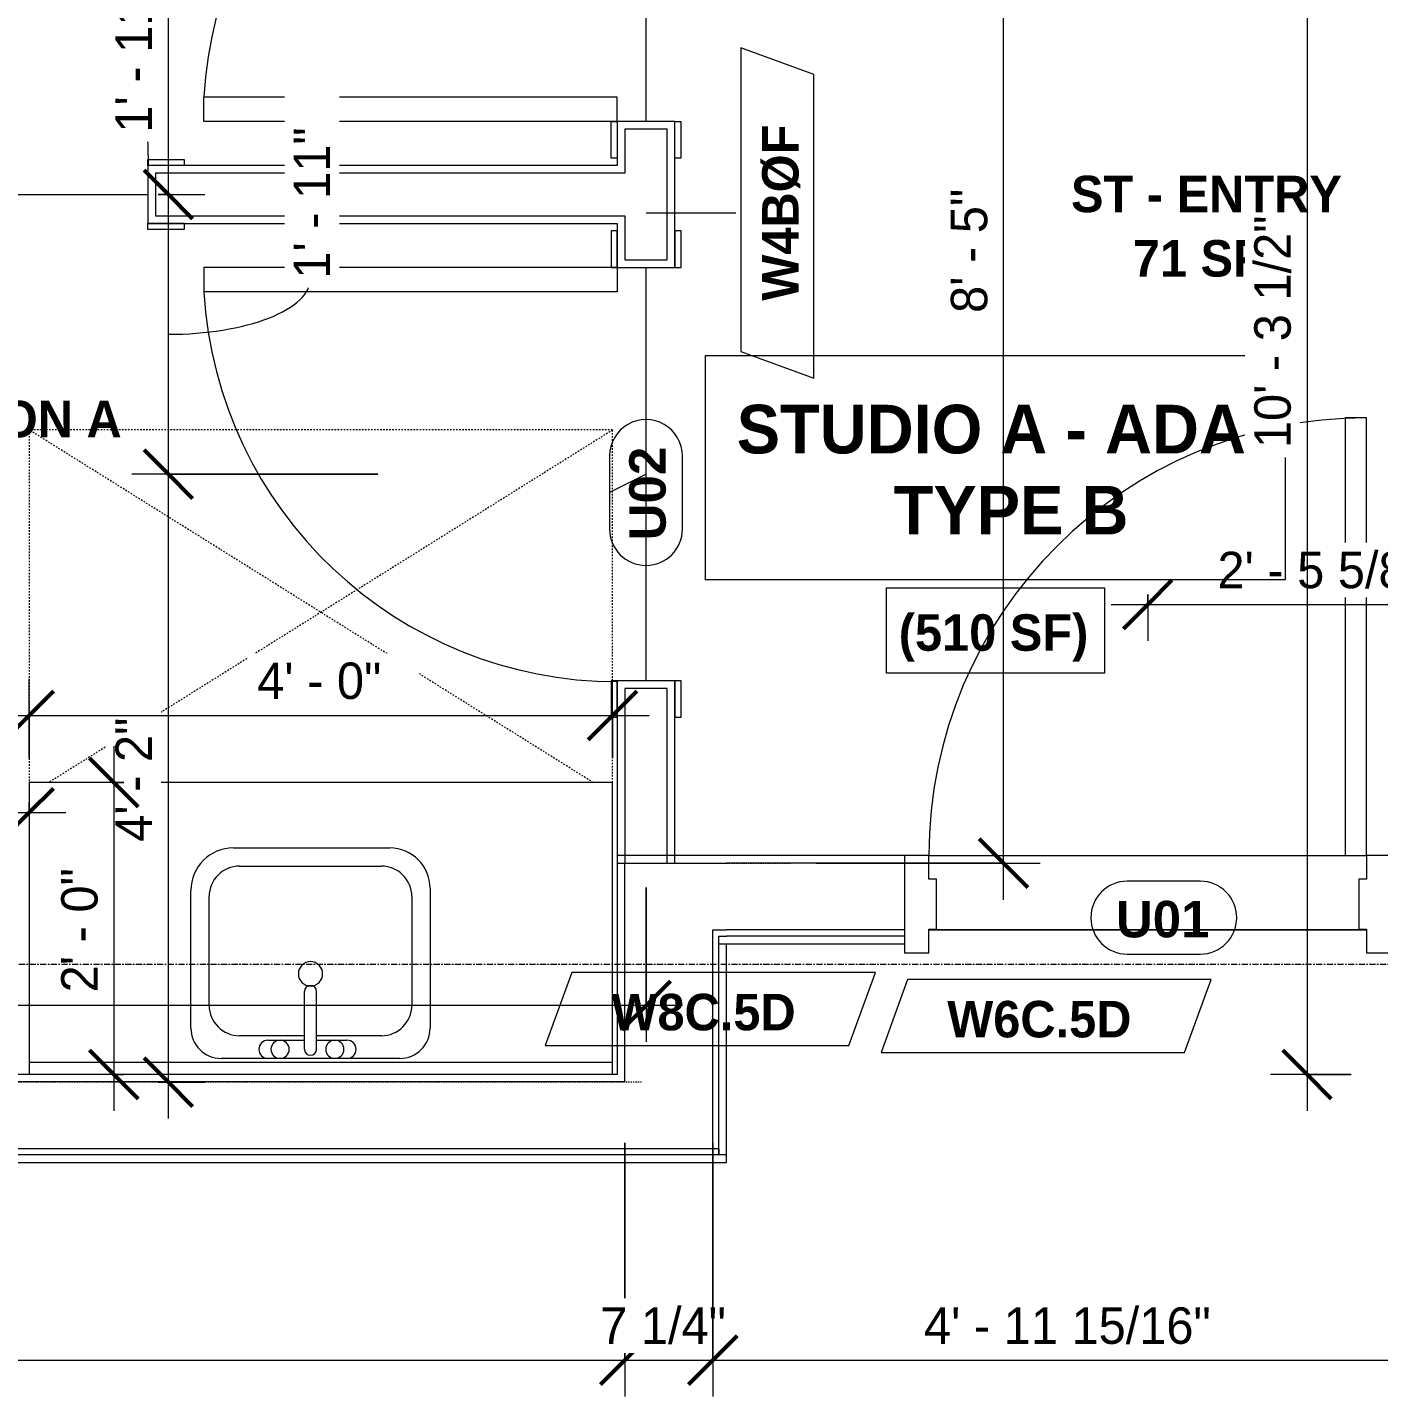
# Model space of a CAD drawing. Header units: inches. Extents: x -4058 to -1781, y 9814 to 12264.
# Drawn here: x -3322.8 to -3211.6, y 10431.7 to 10544.3 of the extents above; entities that cross this region are included whole.
import ezdxf

# ---------------------------------------------------------------- set-up
doc = ezdxf.new("R2010")
doc.units = ezdxf.units.IN
doc.header["$MEASUREMENT"] = 0
for name, pattern in [('Dash', [0.25, 0.125, -0.125]), ('Dash 3_32_', [0.1875, 0.09375, -0.09375]), ('Grid Line 1_2_', [0.875, 0.5, -0.125, 0.125, -0.125])]:
    doc.linetypes.add(name, pattern=pattern)
for name, color, linetype, lineweight in [('0-1', 7, 'Continuous', 5), ('0-3', 8, 'Continuous', 9), ('A-ANNO-DIMS', 211, 'Continuous', 9), ('A-ANNO-DIMS-32', 211, 'Continuous', 9), ('A-AREA-IDEN', 2, 'Continuous', 9), ('A-DETL-1', 90, 'Dash 3_32_', 9), ('A-DOOR-1', 7, 'Continuous', 9), ('A-DOOR-2', 31, 'Continuous', 9), ('A-DOOR-FRAM-1', 7, 'Continuous', 9), ('A-DOOR-IDEN', 31, 'Continuous', 9), ('A-FLOR-1', 7, 'Continuous', 9), ('A-FLOR-2', 192, 'Continuous', 9), ('A-GENM', 5, 'Continuous', 9), ('A-GENM-2', 147, 'Dash', 9), ('A-WALL-1', 7, 'Continuous', 9), ('A-WALL-2', 113, 'Continuous', 9), ('A-WALL-IDEN', 211, 'Continuous', 9), ('I-WALL-3', 7, 'Continuous', 9), ('P-SANR-FIXT', 6, 'Continuous', 9), ('Q-CASE', 31, 'Continuous', 9), ('S-GRID-1', 1, 'Grid Line 1_2_', 9)]:
    doc.layers.add(name, color=color, linetype=linetype, lineweight=lineweight)
doc.styles.add('Arial_B', font='arialbd.ttf', dxfattribs={"height": 3})
doc.styles.add('Century Gothic', font='ufonts.com_century-gothic.ttf', dxfattribs={"height": 3})
doc.styles.add('Century Gothic_B', font='GOTHICB.TTF', dxfattribs={"height": 3})
doc.styles.add('Century Gothic_B_1', font='GOTHICB.TTF', dxfattribs={"height": 4})
doc.dimstyles.new('MARKETING_DIMENSION', dxfattribs={"dimscale": 12, "dimtxt": 3.132505, "dimasz": 0.333333, "dimexe": 0.25, "dimexo": 0.166667, "dimgap": 0.041667, "dimtad": 1, "dimdec": 4, "dimrnd": 0.0625, "dimzin": 3, "dimdsep": 46, "dimlunit": 4, "dimtxsty": 'Century Gothic', "dimblk1": 'OBLIQUE', "dimblk2": 'OBLIQUE', "dimsah": 1, "dimcen": 0.09, "dimdle": 0.25, "dimazin": 0, "dimtfac": 1, "dimtdec": 4, "dimtix": 1, "dimtmove": 0, "dimatfit": 3, "dimfxl": 1, "dimtvp": 1, "dimtfill": 1, "dimfrac": 2, "dimtolj": 1, "dimtzin": 0, "dimarcsym": 2})
doc.dimstyles.new('THE_DIMENSION_STRING', dxfattribs={"dimscale": 12, "dimtxt": 3.132505, "dimasz": 0.333333, "dimexe": 0.25, "dimexo": 0.166667, "dimgap": 0.041667, "dimtad": 1, "dimdec": 4, "dimrnd": 0.0625, "dimzin": 3, "dimdsep": 46, "dimlunit": 4, "dimtxsty": 'Century Gothic', "dimblk1": 'OBLIQUE', "dimblk2": 'OBLIQUE', "dimsah": 1, "dimcen": 0.09, "dimdle": 0.25, "dimazin": 0, "dimtfac": 1, "dimtdec": 4, "dimtix": 1, "dimtmove": 0, "dimatfit": 3, "dimfxl": 1, "dimtvp": 1, "dimtfill": 1, "dimfrac": 2, "dimtolj": 1, "dimtzin": 0, "dimarcsym": 2})
doc.dimstyles.new('THE_DIMENSION_STRING_1', dxfattribs={"dimscale": 12, "dimtxt": 3.132505, "dimasz": 0.333333, "dimexe": 0.25, "dimexo": 0.166667, "dimgap": 0.041667, "dimtad": 1, "dimdec": 4, "dimrnd": 0.0625, "dimzin": 3, "dimdsep": 46, "dimlunit": 4, "dimtxsty": 'Century Gothic', "dimblk1": 'OBLIQUE', "dimblk2": 'OBLIQUE', "dimsah": 1, "dimcen": 0.09, "dimdle": 0.25, "dimazin": 0, "dimtfac": 1, "dimtdec": 4, "dimtix": 1, "dimtmove": 1, "dimatfit": 3, "dimfxl": 1, "dimtvp": 1, "dimtfill": 1, "dimfrac": 2, "dimtolj": 1, "dimtzin": 0, "dimarcsym": 2})
doc.dimstyles.new('THE_DIMENSION_STRING_2', dxfattribs={"dimscale": 12, "dimtxt": 3.132505, "dimasz": 0.333333, "dimexe": 0.25, "dimexo": 0.166667, "dimgap": 0.041667, "dimtad": 1, "dimdec": 4, "dimrnd": 0.0625, "dimzin": 3, "dimdsep": 46, "dimlunit": 4, "dimtxsty": 'Century Gothic', "dimblk1": 'OBLIQUE', "dimblk2": 'OBLIQUE', "dimsah": 1, "dimcen": 0.09, "dimdle": 0.25, "dimazin": 0, "dimtfac": 1, "dimtdec": 4, "dimtix": 1, "dimtmove": 0, "dimatfit": 3, "dimfxl": 1, "dimtvp": 1, "dimtfill": 1, "dimfrac": 2, "dimtolj": 1, "dimtzin": 0, "dimarcsym": 2})
doc.dimstyles.new('THE_DIMENSION_STRING_4', dxfattribs={"dimscale": 12, "dimtxt": 3.132505, "dimasz": 0.333333, "dimexe": 0.25, "dimexo": 0.166667, "dimgap": 0.041667, "dimtad": 1, "dimdec": 4, "dimrnd": 0.0625, "dimzin": 3, "dimdsep": 46, "dimlunit": 4, "dimtxsty": 'Century Gothic', "dimblk1": 'OBLIQUE', "dimblk2": 'OBLIQUE', "dimsah": 1, "dimcen": 0.09, "dimdle": 0.25, "dimazin": 0, "dimtfac": 1, "dimtdec": 4, "dimtix": 1, "dimtmove": 0, "dimatfit": 3, "dimfxl": 1, "dimtvp": 1, "dimtfill": 1, "dimfrac": 2, "dimtolj": 1, "dimtzin": 0, "dimarcsym": 2})
doc.dimstyles.new('THE_DIMENSION_STRING_5', dxfattribs={"dimscale": 12, "dimtxt": 3.132505, "dimasz": 0.333333, "dimexe": 0.25, "dimexo": 0.166667, "dimgap": 0.041667, "dimtad": 1, "dimdec": 4, "dimrnd": 0.0625, "dimzin": 3, "dimdsep": 46, "dimlunit": 4, "dimtxsty": 'Century Gothic', "dimblk1": 'OBLIQUE', "dimblk2": 'OBLIQUE', "dimsah": 1, "dimcen": 0.09, "dimdle": 0.25, "dimazin": 0, "dimtfac": 1, "dimtdec": 4, "dimtix": 1, "dimtmove": 0, "dimatfit": 3, "dimfxl": 1, "dimtvp": 1, "dimtfill": 1, "dimfrac": 2, "dimtolj": 1, "dimtzin": 0, "dimarcsym": 2})

# ---------------------------------------------------------------- blocks, each defined once
blk = doc.blocks.new('CTR - 1st Phase - Shell_rvt-1-UNIT PLANS - 2ND FLOOR')
at = {"layer": 'A-FLOR-1'}
for p, q in [((-3248.64, 10470.04), (-3212.64, 10470.04)), ((-3212.64, 10470.04), (-3248.64, 10470.04))]:
    blk.add_line(p, q, dxfattribs=at)
blk = doc.blocks.new('HOLLOW METAL - UNIT DOOR-2191978-UNIT PLANS - 2ND FLOOR')
at = {"layer": 'A-DOOR-1'}
for p, q in [((18, 39.875), (16.25, 39.875)), ((16.25, 39.875), (16.25, 3.875)), ((18, 3.875), (18, 39.875)), ((16.25, 3.875), (18, 3.875))]:
    blk.add_line(p, q, dxfattribs=at)
blk.add_arc((18, 3.875), 36, 90, 180, dxfattribs=at)
at = {"layer": 'A-DOOR-FRAM-1'}
for p, q in [((-18, 3.875), (-20, 3.875)), ((-20, 3.875), (-20, -4.125)), ((-18, 1.9375), (-18, 3.875)), ((18, 3.875), (18, 1.9375)), ((20, 3.875), (18, 3.875)), ((20, -4.125), (20, 3.875)), ((-17.375, 1.9375), (-18, 1.9375)), ((-17.375, -2.1875), (-17.375, 1.9375)), ((18, 1.9375), (17.375, 1.9375)), ((17.375, 1.9375), (17.375, -2.1875)), ((-18, -4.125), (-18, -2.1875)), ((-18, -2.1875), (-17.375, -2.1875)), ((17.375, -2.1875), (18, -2.1875)), ((18, -2.1875), (18, -4.125)), ((-20, -4.125), (-18, -4.125)), ((18, -4.125), (20, -4.125))]:
    blk.add_line(p, q, dxfattribs=at)
blk = doc.blocks.new('CTR - 1st Phase - Common Walls_rvt-1-UNIT PLANS - 2ND FLOOR')
at = {"layer": 'A-WALL-1'}
for p, q in [((-3273.67, 10475.54), (-3266.42, 10475.54)), ((-3273.67, 10457.54), (-3273.67, 10475.54)), ((-3266.42, 10475.54), (-3265.3, 10475.54)), ((-3250.64, 10475.54), (-3265.3, 10475.54)), ((-3266.42, 10470.04), (-3265.92, 10470.04)), ((-3266.42, 10452.04), (-3266.42, 10470.04)), ((-3265.92, 10470.04), (-3265.3, 10470.04)), ((-3265.92, 10468.91), (-3265.92, 10469.54)), ((-3265.92, 10469.54), (-3265.3, 10469.54)), ((-3265.92, 10468.91), (-3265.92, 10469.54)), ((-3250.64, 10470.04), (-3265.3, 10470.04)), ((-3250.64, 10469.54), (-3265.3, 10469.54)), ((-3265.92, 10468.91), (-3265.3, 10468.91)), ((-3265.92, 10452.04), (-3265.92, 10468.91)), ((-3274.3, 10457.54), (-3403.05, 10457.54)), ((-3273.67, 10457.54), (-3274.3, 10457.54)), ((-3274.3, 10452.04), (-3403.05, 10452.04)), ((-3274.3, 10451.54), (-3403.05, 10451.54)), ((-3273.67, 10452.04), (-3274.3, 10452.04)), ((-3265.92, 10451.54), (-3274.3, 10451.54)), ((-3266.42, 10452.04), (-3273.67, 10452.04)), ((-3265.92, 10452.04), (-3266.42, 10452.04)), ((-3265.92, 10452.04), (-3265.92, 10451.54)), ((-3265.92, 10451.54), (-3265.92, 10452.04)), ((-3265.3, 10451.54), (-3265.92, 10451.54))]:
    blk.add_line(p, q, dxfattribs=at)
at = {"layer": 'I-WALL-3'}
for p, q in [((-3274.3, 10476.16), (-3274.3, 10458.16)), ((-3273.67, 10476.16), (-3274.3, 10476.16)), ((-3265.3, 10476.16), (-3273.67, 10476.16)), ((-3250.64, 10476.16), (-3265.3, 10476.16)), ((-3265.3, 10468.91), (-3250.64, 10468.91)), ((-3265.3, 10451.54), (-3265.3, 10468.91)), ((-3322.67, 10458.16), (-3362.99, 10458.16)), ((-3274.3, 10458.16), (-3274.67, 10458.16)), ((-3265.3, 10450.91), (-3265.3, 10451.54)), ((-3403.05, 10450.91), (-3274.3, 10450.91)), ((-3274.3, 10450.91), (-3265.3, 10450.91))]:
    blk.add_line(p, q, dxfattribs=at)
at = {"layer": '0-3'}
blk.add_blockref('HOLLOW METAL - UNIT DOOR-2191978-UNIT PLANS - 2ND FLOOR', (-3230.64, 10472.29), dxfattribs=at)
blk = doc.blocks.new('SWING - SINGLE - FLUSH - SWING - FLUSH - 2-10 x 6-8 - PRIVACY-4202130-UNIT PLANS - 2ND FLOOR')
at = {"layer": 'A-DOOR-2'}
for p, q in [((-20, 2.37), (-20, 2.87)), ((-20, 2.87), (-17, 2.87)), ((-17, 2.37), (-20, 2.37)), ((-17, 2.87), (-17, 2.37)), ((17, 2.37), (17, 2.87)), ((17, 2.87), (20, 2.87)), ((20, 2.37), (17, 2.37)), ((20, 2.87), (20, 2.37)), ((-20, -2.38), (-17, -2.38)), ((-20, -2.88), (-20, -2.38)), ((-17, -2.88), (-20, -2.88)), ((-17, -2.38), (-17, -2.88)), ((15, -2.38), (15, -36.38)), ((17, -2.38), (15, -2.38)), ((17, -2.38), (17, -36.38)), ((17, -2.38), (20, -2.38)), ((17, -2.88), (17, -2.38)), ((20, -2.88), (17, -2.88)), ((20, -2.38), (20, -2.88)), ((17, -36.38), (15, -36.38))]:
    blk.add_line(p, q, dxfattribs=at)
blk.add_arc((17, -2.38), 34.07, 180, 266.6343, dxfattribs=at)
blk = doc.blocks.new('SWING - SINGLE - FLUSH - SWING - FLUSH - 2-10 x 6-8 - PRIVACY-4202132-UNIT PLANS - 2ND FLOOR')
at = {"layer": 'A-DOOR-2'}
for p, q in [((-20, 2.37), (-20, 2.87)), ((-20, 2.87), (-17, 2.87)), ((-17, 2.37), (-20, 2.37)), ((-17, 2.87), (-17, 2.37)), ((17, 2.37), (17, 2.87)), ((17, 2.87), (20, 2.87)), ((20, 2.37), (17, 2.37)), ((20, 2.87), (20, 2.37)), ((-20, -2.38), (-17, -2.38)), ((-20, -2.88), (-20, -2.38)), ((-17, -2.88), (-20, -2.88)), ((-17, -2.38), (-17, -2.88)), ((15, -2.38), (15, -36.38)), ((17, -2.38), (15, -2.38)), ((17, -2.38), (17, -36.38)), ((17, -2.38), (20, -2.38)), ((17, -2.88), (17, -2.38)), ((20, -2.88), (17, -2.88)), ((20, -2.38), (20, -2.88)), ((17, -36.38), (15, -36.38))]:
    blk.add_line(p, q, dxfattribs=at)
blk.add_arc((17, -2.38), 34.07, 180, 266.6343, dxfattribs=at)
blk = doc.blocks.new('M_Sink Vanity-Square - 500 x 440mm-1372835-UNIT PLANS - 2ND FLOOR')
at = {"layer": 'P-SANR-FIXT'}
for p, q in [((-5.72, 10.23), (7.14, 10.23)), ((-5.22, 8.73), (6.46, 8.73)), ((10.46, 6.91), (10.46, -4.59)), ((-9.22, -4.59), (-9.22, 6.73)), ((-7.72, -2.72), (-7.72, 6.23)), ((8.96, 6.23), (8.96, -2.72)), ((0.12, -6.33), (0.12, -1.59)), ((1.12, -6.33), (1.12, -1.59)), ((0.12, -5.22), (-5.22, -5.22)), ((-2.88, -5.59), (0.12, -5.59)), ((6.46, -5.22), (1.12, -5.22)), ((1.12, -5.59), (3.62, -5.59)), ((7.96, -7.09), (-6.72, -7.09)), ((3.62, -7.09), (-2.88, -7.09))]:
    blk.add_line(p, q, dxfattribs=at)
for centre, radius, start, end in [((-5.72, 6.73), 3.5, 90, 180), ((7.14, 6.91), 3.32, 360, 90), ((-5.22, 6.23), 2.5, 90, 180), ((6.46, 6.23), 2.5, 360, 90), ((0.62, -0.13), 1, 360, 180), ((0.62, -0.13), 1, 180, 0), ((0.62, -1.59), 0.5, 360, 180), ((-5.22, -2.72), 2.5, 180, 270), ((6.46, -2.72), 2.5, 270, 360), ((-6.72, -4.59), 2.5, 180, 270), ((-2.88, -6.34), 0.75, 90, 270), ((-1.88, -6.34), 0.75, 360, 180), ((2.62, -6.34), 0.75, 0, 180), ((3.62, -6.34), 0.75, 270, 90), ((7.96, -4.59), 2.5, 270, 0), ((-1.88, -6.34), 0.75, 180, 0), ((0.62, -6.33), 0.5, 180, 0), ((2.62, -6.34), 0.75, 180, 0)]:
    blk.add_arc(centre, radius, start, end, dxfattribs=at)
blk = doc.blocks.new('Bath Vanity - Bath Vanity 48_-3150017-UNIT PLANS - 2ND FLOOR')
at = {"layer": 'Q-CASE'}
for p, q in [((24.74, 24), (-23.26, 24)), ((-23.26, 24), (-23.26, 1)), ((24.74, 1), (24.74, 24))]:
    blk.add_line(p, q, dxfattribs=at)
blk = doc.blocks.new('ADA Clearances - 30_x48_-V34-UNIT PLANS - 2ND FLOOR')
at = {"layer": 'A-GENM-2'}
for p, q in [((-14, -22.41), (15, 24)), ((15, 24), (-14, 24)), ((15, -24), (15, 24)), ((15, -24), (-14, 22.41)), ((-14, -24), (-8.63, -24)), ((-5.63, -24), (15, -24))]:
    blk.add_line(p, q, dxfattribs=at)
blk = doc.blocks.new('BATHROOM MIRROR - BATHROOM MIRROR 48_-3123886-UNIT PLANS - 2ND FLOOR')
at = {"layer": 'Q-CASE'}
for p, q in [((-23.26, -23), (24.74, -23)), ((-23.26, -23), (-23.26, -24)), ((24.74, -24), (24.74, -23)), ((24.74, -24), (-23.26, -24))]:
    blk.add_line(p, q, dxfattribs=at)
blk = doc.blocks.new('SWING - SINGLE - FLUSH - SWING - FLUSH - 2-10 x 6-8 - PRIVACY-4202129-UNIT PLANS - 2ND FLOOR')
at = {"layer": 'A-DOOR-2'}
for p, q in [((15, 2.37), (15, 36.38)), ((17, 36.38), (15, 36.38)), ((17, 2.37), (17, 36.38)), ((-17, 2.87), (-20, 2.87)), ((-20, 2.87), (-20, 2.37)), ((-20, 2.37), (-17, 2.37)), ((-17, 2.37), (-17, 2.87)), ((17, 2.37), (15, 2.37)), ((20, 2.87), (17, 2.87)), ((17, 2.87), (17, 2.37)), ((17, 2.37), (20, 2.37)), ((20, 2.37), (20, 2.87)), ((-17, -2.38), (-20, -2.38)), ((-20, -2.38), (-20, -2.88)), ((-20, -2.88), (-17, -2.88)), ((-17, -2.88), (-17, -2.38)), ((20, -2.38), (17, -2.38)), ((17, -2.38), (17, -2.88)), ((17, -2.88), (20, -2.88)), ((20, -2.88), (20, -2.38))]:
    blk.add_line(p, q, dxfattribs=at)
blk.add_arc((17, 2.37), 34.07, 93.3657, 180, dxfattribs=at)
blk = doc.blocks.new('DIMBLOCK26-UNIT PLANS - 2ND FLOOR')
at = {"layer": 'A-ANNO-DIMS-32', "lineweight": 50}
for p, q in [((-3311.23, 10507.53), (-3313.23, 10509.53)), ((-3311.23, 10507.53), (-3309.23, 10505.53)), ((-3311.23, 10457.53), (-3313.23, 10459.53)), ((-3311.23, 10457.53), (-3309.23, 10455.53))]:
    blk.add_line(p, q, dxfattribs=at)
at = {"layer": 'A-ANNO-DIMS-32'}
for p, q in [((-3293.98, 10507.53), (-3314.23, 10507.53)), ((-3311.23, 10454.53), (-3311.23, 10507.53)), ((-3311.23, 10507.53), (-3293.98, 10507.53)), ((-3312.06, 10457.53), (-3308.23, 10457.53)), ((-3311.23, 10457.53), (-3312.06, 10457.53))]:
    blk.add_line(p, q, dxfattribs=at)
at = {"layer": 'A-ANNO-DIMS-32', "color": 0, "insert": (-3315.58, 10477.29), "char_height": 3, "width": 12.5897, "attachment_point": 1, "rotation": 90, "line_spacing_factor": 0.984502, "style": 'Century Gothic', "bg_fill": 3, "box_fill_scale": 1.25, "bg_fill_color": 256, "bg_fill_true_color": 13158600, "bg_fill_transparency": 0}
blk.add_mtext('4\' - 2"', dxfattribs=at)
blk = doc.blocks.new('_Oblique')
at = {"color": 0, "linetype": 'ByBlock', "lineweight": -2}
blk.add_line((-0.5, -0.5), (0.5, 0.5), dxfattribs=at)
blk = doc.blocks.new('DIMBLOCK27-UNIT PLANS - 2ND FLOOR')
at = {"layer": 'A-ANNO-DIMS-32', "lineweight": 50}
for p, q in [((-3311.23, 10530.53), (-3313.23, 10532.53)), ((-3311.23, 10530.53), (-3309.23, 10528.53)), ((-3311.23, 10507.53), (-3313.23, 10509.53)), ((-3311.23, 10507.53), (-3309.23, 10505.53))]:
    blk.add_line(p, q, dxfattribs=at)
at = {"layer": 'A-ANNO-DIMS-32'}
for p, q in [((-3312.06, 10530.53), (-3308.23, 10530.53)), ((-3311.23, 10530.53), (-3312.06, 10530.53)), ((-3311.23, 10507.53), (-3311.23, 10530.53)), ((-3293.98, 10507.53), (-3314.23, 10507.53)), ((-3311.23, 10507.53), (-3293.98, 10507.53))]:
    blk.add_line(p, q, dxfattribs=at)
blk.add_ellipse((-3311.23, 10523.61), major_axis=(-11.7, 0), ratio=0.391161, start_param=1.570796, end_param=3.141593, dxfattribs=at)
at = {"layer": 'A-ANNO-DIMS-32', "color": 0, "insert": (-3300.92, 10523.61), "char_height": 3, "width": 15.394, "attachment_point": 1, "rotation": 90, "line_spacing_factor": 0.984502, "style": 'Century Gothic', "bg_fill": 3, "box_fill_scale": 1.25, "bg_fill_color": 256, "bg_fill_true_color": 13158600, "bg_fill_transparency": 0}
blk.add_mtext('1\' - 11"', dxfattribs=at)
blk = doc.blocks.new('DIMBLOCK28-UNIT PLANS - 2ND FLOOR')
at = {"layer": 'A-ANNO-DIMS-32', "lineweight": 50}
for p, q in [((-3311.23, 10553.53), (-3313.23, 10555.53)), ((-3311.23, 10553.53), (-3309.23, 10551.53)), ((-3311.23, 10530.53), (-3313.23, 10532.53)), ((-3311.23, 10530.53), (-3309.23, 10528.53))]:
    blk.add_line(p, q, dxfattribs=at)
at = {"layer": 'A-ANNO-DIMS-32'}
for p, q in [((-3296.02, 10553.53), (-3314.23, 10553.53)), ((-3311.23, 10530.53), (-3311.23, 10553.53)), ((-3311.23, 10553.53), (-3296.02, 10553.53)), ((-3312.06, 10530.53), (-3308.23, 10530.53)), ((-3311.23, 10530.53), (-3312.06, 10530.53))]:
    blk.add_line(p, q, dxfattribs=at)
at = {"layer": 'A-ANNO-DIMS-32', "color": 0, "insert": (-3315.58, 10535.62), "char_height": 3, "width": 15.394, "attachment_point": 1, "rotation": 90, "line_spacing_factor": 0.984502, "style": 'Century Gothic', "bg_fill": 3, "box_fill_scale": 1.25, "bg_fill_color": 256, "bg_fill_true_color": 13158600, "bg_fill_transparency": 0}
blk.add_mtext('1\' - 11"', dxfattribs=at)
blk = doc.blocks.new('DIMBLOCK44-UNIT PLANS - 2ND FLOOR')
at = {"layer": 'A-ANNO-DIMS-32'}
for p, q in [((-3322.67, 10484.16), (-3322.67, 10490.69)), ((-3274.67, 10484.16), (-3274.67, 10490.69)), ((-3325.67, 10487.69), (-3271.67, 10487.69)), ((-3322.67, 10487.69), (-3322.67, 10484.16)), ((-3274.67, 10487.69), (-3274.67, 10484.16))]:
    blk.add_line(p, q, dxfattribs=at)
at = {"layer": 'A-ANNO-DIMS-32', "lineweight": 50}
for p, q in [((-3322.67, 10487.69), (-3320.67, 10489.69)), ((-3274.67, 10487.69), (-3272.67, 10489.69)), ((-3322.67, 10487.69), (-3324.67, 10485.69)), ((-3274.67, 10487.69), (-3276.67, 10485.69))]:
    blk.add_line(p, q, dxfattribs=at)
at = {"layer": 'A-ANNO-DIMS-32', "color": 0, "insert": (-3303.92, 10492.04), "char_height": 3, "width": 12.5897, "attachment_point": 1, "line_spacing_factor": 0.984502, "style": 'Century Gothic', "bg_fill": 3, "box_fill_scale": 1.25, "bg_fill_color": 256, "bg_fill_true_color": 13158600, "bg_fill_transparency": 0}
blk.add_mtext('4\' - 0"', dxfattribs=at)
blk = doc.blocks.new('DIMBLOCK45-UNIT PLANS - 2ND FLOOR')
at = {"layer": 'A-ANNO-DIMS-32'}
for p, q in [((-3315.71, 10485.16), (-3315.71, 10455.16)), ((-3314.88, 10482.16), (-3318.71, 10482.16)), ((-3315.71, 10482.16), (-3314.88, 10482.16)), ((-3314.88, 10458.16), (-3318.71, 10458.16)), ((-3315.71, 10458.16), (-3314.88, 10458.16))]:
    blk.add_line(p, q, dxfattribs=at)
at = {"layer": 'A-ANNO-DIMS-32', "lineweight": 50}
for p, q in [((-3315.71, 10482.16), (-3317.71, 10484.16)), ((-3315.71, 10482.16), (-3313.71, 10480.16)), ((-3315.71, 10458.16), (-3317.71, 10460.16)), ((-3315.71, 10458.16), (-3313.71, 10456.16))]:
    blk.add_line(p, q, dxfattribs=at)
at = {"layer": 'A-ANNO-DIMS-32', "color": 0, "insert": (-3320.05, 10464.91), "char_height": 3, "width": 12.5897, "attachment_point": 1, "rotation": 90, "line_spacing_factor": 0.984502, "style": 'Century Gothic', "bg_fill": 3, "box_fill_scale": 1.25, "bg_fill_color": 256, "bg_fill_true_color": 13158600, "bg_fill_transparency": 0}
blk.add_mtext('2\' - 0"', dxfattribs=at)
blk = doc.blocks.new('DIMBLOCK246-UNIT PLANS - 2ND FLOOR')
at = {"layer": 'A-ANNO-DIMS-32', "lineweight": 50}
for p, q in [((-3358.86, 10479.69), (-3356.86, 10481.69)), ((-3322.67, 10479.69), (-3320.67, 10481.69)), ((-3358.86, 10479.69), (-3360.86, 10477.69)), ((-3322.67, 10479.69), (-3324.67, 10477.69))]:
    blk.add_line(p, q, dxfattribs=at)
at = {"layer": 'A-ANNO-DIMS-32'}
for p, q in [((-3358.86, 10480.52), (-3358.86, 10476.69)), ((-3358.86, 10479.69), (-3358.86, 10480.52)), ((-3322.67, 10480.52), (-3322.67, 10476.69)), ((-3322.67, 10479.69), (-3322.67, 10480.52)), ((-3361.86, 10479.69), (-3319.67, 10479.69))]:
    blk.add_line(p, q, dxfattribs=at)
at = {"layer": 'A-ANNO-DIMS-32', "color": 0, "char_height": 3, "attachment_point": 1, "line_spacing_factor": 0.984502, "style": 'Century Gothic', "bg_fill": 3, "box_fill_scale": 1.25, "bg_fill_color": 256, "bg_fill_true_color": 13158600, "bg_fill_transparency": 0}
for s, insert, width in [('3\' - 0 3/16"', (-3351.01, 10484.04), 24.5827), ('33" MIN', (-3348.28, 10478.12), 18.0194)]:
    blk.add_mtext(s, dxfattribs=dict(at, insert=insert, width=width))
blk = doc.blocks.new('Wall Tag - Arch Wall-3956453-UNIT PLANS - 2ND FLOOR')
at = {"layer": 'A-WALL-IDEN'}
for p, q in [((-0.3561, 0.0937), (-0.4244, -0.0937)), ((0.4244, 0.0937), (-0.3561, 0.0937)), ((0.3561, -0.0937), (0.4244, 0.0937)), ((-0.4244, -0.0937), (0.3561, -0.0937))]:
    blk.add_line(p, q, dxfattribs=at)
blk = doc.blocks.new('Door Tag - Type Mark-2601225-UNIT PLANS - 2ND FLOOR')
at = {"layer": 'A-DOOR-IDEN'}
for p, q in [((0.09375, 0.09375), (-0.09375, 0.09375)), ((-0.09375, -0.09375), (0.09375, -0.09375))]:
    blk.add_line(p, q, dxfattribs=at)
for centre, start, end in [((-0.09375, 0), 90, 270), ((0.09375, 0), 270, 90)]:
    blk.add_arc(centre, 0.09375, start, end, dxfattribs=at)
blk = doc.blocks.new('DIMBLOCK379-UNIT PLANS - 2ND FLOOR')
at = {"layer": 'A-ANNO-DIMS-32'}
for p, q in [((-3242.5, 10472.53), (-3242.5, 10579.53)), ((-3246.92, 10576.53), (-3239.5, 10576.53)), ((-3242.5, 10576.53), (-3246.92, 10576.53)), ((-3257.92, 10475.53), (-3239.5, 10475.53)), ((-3242.5, 10475.53), (-3257.92, 10475.53))]:
    blk.add_line(p, q, dxfattribs=at)
at = {"layer": 'A-ANNO-DIMS-32', "lineweight": 50}
for p, q in [((-3242.5, 10576.53), (-3244.5, 10578.53)), ((-3242.5, 10576.53), (-3240.5, 10574.53)), ((-3242.5, 10475.53), (-3244.5, 10477.53)), ((-3242.5, 10475.53), (-3240.5, 10473.53))]:
    blk.add_line(p, q, dxfattribs=at)
at = {"layer": 'A-ANNO-DIMS-32', "color": 0, "insert": (-3246.84, 10520.79), "char_height": 3, "width": 12.5897, "attachment_point": 1, "rotation": 90, "line_spacing_factor": 0.984502, "style": 'Century Gothic', "bg_fill": 3, "box_fill_scale": 1.25, "bg_fill_color": 256, "bg_fill_true_color": 13158600, "bg_fill_transparency": 0}
blk.add_mtext('8\' - 5"', dxfattribs=at)
blk = doc.blocks.new('DIMBLOCK1015-UNIT PLANS - 2ND FLOOR')
at = {"layer": 'A-ANNO-DIMS-32'}
for p, q in [((-3403.67, 10452.54), (-3403.67, 10431.66)), ((-3403.67, 10434.66), (-3403.67, 10452.54)), ((-3273.67, 10452.54), (-3273.67, 10431.66)), ((-3273.67, 10434.66), (-3273.67, 10452.54)), ((-3403.67, 10434.66), (-3273.67, 10434.66))]:
    blk.add_line(p, q, dxfattribs=at)
at = {"layer": 'A-ANNO-DIMS-32', "lineweight": 50}
for p, q in [((-3403.67, 10434.66), (-3401.67, 10436.66)), ((-3273.67, 10434.66), (-3271.67, 10436.66)), ((-3403.67, 10434.66), (-3405.67, 10432.66)), ((-3273.67, 10434.66), (-3275.67, 10432.66))]:
    blk.add_line(p, q, dxfattribs=at)
at = {"layer": 'A-ANNO-DIMS-32', "color": 0, "insert": (-3346.26, 10439), "char_height": 3, "width": 18.1984, "attachment_point": 1, "line_spacing_factor": 0.984502, "style": 'Century Gothic', "bg_fill": 3, "box_fill_scale": 1.25, "bg_fill_color": 256, "bg_fill_true_color": 13158600, "bg_fill_transparency": 0}
blk.add_mtext('10\' - 10"', dxfattribs=at)
blk = doc.blocks.new('DIMBLOCK1016-UNIT PLANS - 2ND FLOOR')
at = {"layer": 'A-ANNO-DIMS-32'}
for p, q in [((-3273.67, 10452.54), (-3273.67, 10431.66)), ((-3273.67, 10434.66), (-3273.67, 10452.54)), ((-3266.42, 10452.54), (-3266.42, 10431.66)), ((-3266.42, 10434.66), (-3266.42, 10452.54)), ((-3273.67, 10434.66), (-3266.42, 10434.66))]:
    blk.add_line(p, q, dxfattribs=at)
at = {"layer": 'A-ANNO-DIMS-32', "lineweight": 50}
for p, q in [((-3273.67, 10434.66), (-3271.67, 10436.66)), ((-3266.42, 10434.66), (-3264.42, 10436.66)), ((-3273.67, 10434.66), (-3275.67, 10432.66)), ((-3266.42, 10434.66), (-3268.42, 10432.66))]:
    blk.add_line(p, q, dxfattribs=at)
at = {"layer": 'A-ANNO-DIMS-32', "color": 0, "insert": (-3275.69, 10439), "char_height": 3, "width": 13.5444, "attachment_point": 1, "line_spacing_factor": 0.984502, "style": 'Century Gothic', "bg_fill": 3, "box_fill_scale": 1.25, "bg_fill_color": 256, "bg_fill_true_color": 13158600, "bg_fill_transparency": 0}
blk.add_mtext('7 1/4"', dxfattribs=at)
blk = doc.blocks.new('DIMBLOCK1017-UNIT PLANS - 2ND FLOOR')
at = {"layer": 'A-ANNO-DIMS-32'}
for p, q in [((-3266.42, 10452.54), (-3266.42, 10431.66)), ((-3266.42, 10434.66), (-3266.42, 10452.54)), ((-3206.51, 10452.54), (-3206.51, 10431.66)), ((-3206.51, 10434.66), (-3206.51, 10452.54)), ((-3266.42, 10434.66), (-3206.51, 10434.66))]:
    blk.add_line(p, q, dxfattribs=at)
at = {"layer": 'A-ANNO-DIMS-32', "lineweight": 50}
for p, q in [((-3266.42, 10434.66), (-3264.42, 10436.66)), ((-3206.51, 10434.66), (-3204.51, 10436.66)), ((-3266.42, 10434.66), (-3268.42, 10432.66)), ((-3206.51, 10434.66), (-3208.51, 10432.66))]:
    blk.add_line(p, q, dxfattribs=at)
at = {"layer": 'A-ANNO-DIMS-32', "color": 0, "insert": (-3249.05, 10439), "char_height": 3, "width": 30.1914, "attachment_point": 1, "line_spacing_factor": 0.984502, "style": 'Century Gothic', "bg_fill": 3, "box_fill_scale": 1.25, "bg_fill_color": 256, "bg_fill_true_color": 13158600, "bg_fill_transparency": 0}
blk.add_mtext('4\' - 11 15/16"', dxfattribs=at)
blk = doc.blocks.new('DIMBLOCK1074-UNIT PLANS - 2ND FLOOR')
at = {"layer": 'A-ANNO-DIMS-32', "lineweight": 50}
for p, q in [((-3230.64, 10496.81), (-3228.64, 10498.81)), ((-3201.01, 10496.81), (-3199.01, 10498.81)), ((-3230.64, 10496.81), (-3232.64, 10494.81)), ((-3201.01, 10496.81), (-3203.01, 10494.81))]:
    blk.add_line(p, q, dxfattribs=at)
at = {"layer": 'A-ANNO-DIMS-32'}
for p, q in [((-3230.64, 10497.64), (-3230.64, 10493.81)), ((-3230.64, 10496.81), (-3230.64, 10497.64)), ((-3201.01, 10497.64), (-3201.01, 10493.81)), ((-3201.01, 10496.81), (-3201.01, 10497.64)), ((-3233.64, 10496.81), (-3198.01, 10496.81))]:
    blk.add_line(p, q, dxfattribs=at)
at = {"layer": 'A-ANNO-DIMS-32', "color": 0, "insert": (-3224.9, 10501.15), "char_height": 3, "width": 21.7784, "attachment_point": 1, "line_spacing_factor": 0.984502, "style": 'Century Gothic', "bg_fill": 3, "box_fill_scale": 1.25, "bg_fill_color": 256, "bg_fill_true_color": 13158600, "bg_fill_transparency": 0}
blk.add_mtext('2\' - 5 5/8"', dxfattribs=at)
blk = doc.blocks.new('DIMBLOCK1468-UNIT PLANS - 2ND FLOOR')
at = {"layer": 'A-ANNO-DIMS-32'}
for p, q in [((-3271.92, 10473.54), (-3271.92, 10460.84)), ((-3271.92, 10463.84), (-3271.92, 10473.54)), ((-3405.92, 10463.02), (-3405.92, 10466.84)), ((-3268.92, 10463.84), (-3408.92, 10463.84)), ((-3405.92, 10463.84), (-3405.92, 10463.02))]:
    blk.add_line(p, q, dxfattribs=at)
at = {"layer": 'A-ANNO-DIMS-32', "lineweight": 50}
for p, q in [((-3405.92, 10463.84), (-3403.92, 10465.84)), ((-3271.92, 10463.84), (-3269.92, 10465.84)), ((-3405.92, 10463.84), (-3407.92, 10461.84)), ((-3271.92, 10463.84), (-3273.92, 10461.84))]:
    blk.add_line(p, q, dxfattribs=at)
at = {"layer": 'A-ANNO-DIMS-32', "color": 0, "insert": (-3345.34, 10468.19), "char_height": 3, "width": 15.394, "attachment_point": 1, "line_spacing_factor": 0.984502, "style": 'Century Gothic', "bg_fill": 3, "box_fill_scale": 1.25, "bg_fill_color": 256, "bg_fill_true_color": 13158600, "bg_fill_transparency": 0}
blk.add_mtext('11\' - 2"', dxfattribs=at)
blk = doc.blocks.new('DIMBLOCK1586-UNIT PLANS - 2ND FLOOR')
at = {"layer": 'A-ANNO-DIMS-32'}
for p, q in [((-3217.53, 10584.66), (-3217.53, 10455.16)), ((-3201.89, 10581.66), (-3220.53, 10581.66)), ((-3217.53, 10581.66), (-3201.89, 10581.66)), ((-3213.89, 10458.16), (-3220.53, 10458.16)), ((-3217.53, 10458.16), (-3213.89, 10458.16))]:
    blk.add_line(p, q, dxfattribs=at)
at = {"layer": 'A-ANNO-DIMS-32', "lineweight": 50}
for p, q in [((-3217.53, 10581.66), (-3219.53, 10583.66)), ((-3217.53, 10581.66), (-3215.53, 10579.66)), ((-3217.53, 10458.16), (-3219.53, 10460.16)), ((-3217.53, 10458.16), (-3215.53, 10456.16))]:
    blk.add_line(p, q, dxfattribs=at)
at = {"layer": 'A-ANNO-DIMS-32', "color": 0, "insert": (-3221.87, 10509.67), "char_height": 3, "width": 24.5827, "attachment_point": 1, "rotation": 90, "line_spacing_factor": 0.984502, "style": 'Century Gothic', "bg_fill": 3, "box_fill_scale": 1.25, "bg_fill_color": 256, "bg_fill_true_color": 13158600, "bg_fill_transparency": 0}
blk.add_mtext('10\' - 3 1/2"', dxfattribs=at)

msp = doc.modelspace()

# ---------------------------------------------------------------- linework, layer by layer
at = {"layer": 'A-DETL-1'}
for p, q in [((-3265.92374, 10475.53481), (-3259.92374, 10475.53481)), ((-3272.28554, 10457.53481), (-3399.95818, 10457.53481))]:
    msp.add_line(p, q, dxfattribs=at)
at = {"layer": 'A-DOOR-IDEN'}
msp.add_line((-3271.92374, 10507.53481), (-3274.92374, 10506.02796), dxfattribs=at)
at = {"layer": 'A-FLOR-2'}
for p, q in [((-3271.92374, 10536.53481), (-3271.92374, 10570.53481)), ((-3346.92374, 10530.53481), (-3312.92374, 10530.53481)), ((-3271.92374, 10490.53481), (-3271.92374, 10524.53481)), ((-3248.63624, 10476.1644), (-3214.38624, 10476.1644))]:
    msp.add_line(p, q, dxfattribs=at)
at = {"layer": 'A-WALL-2'}
for p, q in [((-3269.54874, 10536.53481), (-3274.29874, 10536.53481)), ((-3274.29874, 10536.53481), (-3274.29874, 10532.90981)), ((-3273.67374, 10535.90981), (-3273.67374, 10532.28481)), ((-3270.17374, 10535.90981), (-3273.67374, 10535.90981)), ((-3270.17374, 10525.15981), (-3270.17374, 10535.90981)), ((-3269.54874, 10524.53481), (-3269.54874, 10536.53481)), ((-3274.29874, 10532.90981), (-3312.92374, 10532.90981)), ((-3312.92374, 10532.90981), (-3312.92374, 10528.15981)), ((-3273.67374, 10532.28481), (-3312.29874, 10532.28481)), ((-3312.29874, 10532.28481), (-3312.29874, 10528.78481)), ((-3312.29874, 10528.78481), (-3273.67374, 10528.78481)), ((-3273.67374, 10528.78481), (-3273.67374, 10525.15981)), ((-3312.92374, 10528.15981), (-3274.29874, 10528.15981)), ((-3274.29874, 10528.15981), (-3274.29874, 10524.53481)), ((-3274.29874, 10524.53481), (-3269.54874, 10524.53481)), ((-3273.67374, 10525.15981), (-3270.17374, 10525.15981)), ((-3269.54874, 10490.53481), (-3274.29874, 10490.53481)), ((-3274.29874, 10490.53481), (-3274.29874, 10475.5394)), ((-3269.54874, 10475.5394), (-3269.54874, 10490.53481)), ((-3273.67374, 10489.90981), (-3273.67374, 10475.5394)), ((-3270.17374, 10489.90981), (-3273.67374, 10489.90981)), ((-3270.17374, 10475.5394), (-3270.17374, 10489.90981)), ((-3274.29874, 10475.5394), (-3269.54874, 10475.5394))]:
    msp.add_line(p, q, dxfattribs=at)
at = {"layer": 'A-WALL-IDEN'}
msp.add_line((-3271.92374, 10529.01241), (-3264.54182, 10529.01241), dxfattribs=at)

# ---------------------------------------------------------------- block references
at = {"layer": '0-1'}
for name in ['CTR - 1st Phase - Shell_rvt-1-UNIT PLANS - 2ND FLOOR', 'CTR - 1st Phase - Common Walls_rvt-1-UNIT PLANS - 2ND FLOOR']:
    msp.add_blockref(name, (0, 0), dxfattribs=at)
at = {"layer": 'A-DOOR-2'}
for name, p, rotation in [('SWING - SINGLE - FLUSH - SWING - FLUSH - 2-10 x 6-8 - PRIVACY-4202130-UNIT PLANS - 2ND FLOOR', (-3271.92374, 10553.53481), 270.0000000000333), ('SWING - SINGLE - FLUSH - SWING - FLUSH - 2-10 x 6-8 - PRIVACY-4202132-UNIT PLANS - 2ND FLOOR', (-3329.92374, 10530.53481), 180), ('SWING - SINGLE - FLUSH - SWING - FLUSH - 2-10 x 6-8 - PRIVACY-4202129-UNIT PLANS - 2ND FLOOR', (-3271.92374, 10507.53481), 90.00000000003335)]:
    msp.add_blockref(name, p, dxfattribs=dict(at, rotation=rotation))
at = {"layer": 'A-DOOR-IDEN', "xscale": 31.99999999999999, "yscale": 31.99999999999999, "zscale": 31.99999999999999, "rotation": 89.99999999999955}
msp.add_blockref('Door Tag - Type Mark-2601225-UNIT PLANS - 2ND FLOOR', (-3271.92374, 10506.02796), dxfattribs=at)
at = {"layer": 'A-DOOR-IDEN', "xscale": 31.99999999999999, "yscale": 31.99999999999999, "zscale": 31.99999999999999}
msp.add_blockref('Door Tag - Type Mark-2601225-UNIT PLANS - 2ND FLOOR', (-3229.31794, 10471.05249), dxfattribs=at)
at = {"layer": 'A-GENM', "rotation": 89.999999999938}
msp.add_blockref('ADA Clearances - 30_x48_-V34-UNIT PLANS - 2ND FLOOR', (-3298.67374, 10496.1644), dxfattribs=at)
at = {"layer": 'A-WALL-IDEN', "xscale": 31.99999999999999, "yscale": 31.99999999999999, "zscale": 31.99999999999999, "rotation": 89.99999999999955}
msp.add_blockref('Wall Tag - Arch Wall-3956453-UNIT PLANS - 2ND FLOOR', (-3261.1238, 10529.01241), dxfattribs=at)
at = {"layer": 'A-WALL-IDEN', "xscale": 31.99999999999999, "yscale": 31.99999999999999, "zscale": 31.99999999999999}
for p in [(-3266.63072, 10463.5394), (-3238.99874, 10462.95741)]:
    msp.add_blockref('Wall Tag - Arch Wall-3956453-UNIT PLANS - 2ND FLOOR', p, dxfattribs=at)
at = {"layer": 'P-SANR-FIXT'}
msp.add_blockref('M_Sink Vanity-Square - 500 x 440mm-1372835-UNIT PLANS - 2ND FLOOR', (-3300.15322, 10466.56355), dxfattribs=at)
at = {"layer": 'Q-CASE'}
for name, p in [('Bath Vanity - Bath Vanity 48_-3150017-UNIT PLANS - 2ND FLOOR', (-3299.41144, 10458.15981)), ('BATHROOM MIRROR - BATHROOM MIRROR 48_-3123886-UNIT PLANS - 2ND FLOOR', (-3299.41144, 10482.1644))]:
    msp.add_blockref(name, p, dxfattribs=at)

# ---------------------------------------------------------------- texts
at = {"layer": 'A-AREA-IDEN', "char_height": 3, "attachment_point": 1, "style": 'Century Gothic_B'}
for s, insert, width in [('ST - ENTRY', (-3236.94992, 10532.07689), 24.745), ('71 SF', (-3231.86646, 10526.77976), 12.423), ('ST - BATH - OPTION A', (-3357.85819, 10513.565), 51.51)]:
    msp.add_mtext(s, dxfattribs=dict(at, insert=insert, width=width))
at = {"layer": 'A-DOOR-IDEN', "insert": (-3273.30359, 10502.09608), "char_height": 3, "width": 9.393, "attachment_point": 1, "rotation": 90, "style": 'Arial_B'}
msp.add_mtext('U02', dxfattribs=at)
at = {"layer": 'A-DOOR-IDEN', "insert": (-3233.24983, 10472.43234), "char_height": 3, "width": 9.393, "attachment_point": 1, "style": 'Arial_B'}
msp.add_mtext('U01', dxfattribs=at)
at = {"layer": 'A-WALL-IDEN', "insert": (-3262.37134, 10521.79649), "char_height": 3, "width": 17.372, "attachment_point": 1, "rotation": 90, "style": 'Century Gothic_B'}
msp.add_mtext('W4BØF', dxfattribs=at)
at = {"layer": 'A-WALL-IDEN', "char_height": 3, "width": 19.594, "attachment_point": 1, "style": 'Century Gothic_B'}
for s, insert in [('W8C.5D', (-3274.76633, 10464.78693)), ('W6C.5D', (-3247.13434, 10464.20495))]:
    msp.add_mtext(s, dxfattribs=dict(at, insert=insert))

# ---------------------------------------------------------------- next in the draw order: dimensions: what is measured, and where the dimension line sits
at = {"layer": 'A-ANNO-DIMS'}
for base, p1, p2, dimstyle, override, picture, middle in [((-3242.49825, 10576.53481), (-3259.92374, 10475.53481), (-3248.92374, 10576.53481), 'THE_DIMENSION_STRING_2', {"dimpost": '<>', "dimfxl": 101.597244}, 'DIMBLOCK379-UNIT PLANS - 2ND FLOOR', (-3244.57371, 10526.03481)), ((-3311.23188, 10507.53481), (-3314.0603, 10457.53481), (-3291.98422, 10507.53481), 'THE_DIMENSION_STRING', {"dimpost": '<>', "dimfxl": 54.656686}, 'DIMBLOCK26-UNIT PLANS - 2ND FLOOR', (-3313.26961, 10482.53481))]:
    dim = msp.add_linear_dim(base=base, p1=p1, p2=p2, angle=90, dimstyle=dimstyle, override=override, dxfattribs=at)
    dim.commit()
    dim.dimension.update_dxf_attribs({"geometry": picture, "text_midpoint": middle})
dim = msp.add_linear_dim(base=(-3201.01124, 10496.80729), p1=(-3230.63624, 10499.63572), p2=(-3201.01124, 10499.63572), dimstyle='THE_DIMENSION_STRING_4', override={"dimpost": '<>', "dimfxl": 29.625}, dxfattribs=at)
dim.commit()
dim.dimension.update_dxf_attribs({"geometry": 'DIMBLOCK1074-UNIT PLANS - 2ND FLOOR', "text_midpoint": (-3215.82374, 10499.04896)})

# ---------------------------------------------------------------- next in the draw order: linework, layer by layer
at = {"layer": 'A-AREA-IDEN', "flags": 128}
for points in [[(-3267.01858, 10517.29643), (-3219.31591, 10517.29643), (-3219.31591, 10498.84729), (-3267.01858, 10498.84729)], [(-3252.12945, 10498.17093), (-3234.20504, 10498.17093), (-3234.20504, 10491.16935), (-3252.12945, 10491.16935)]]:
    msp.add_lwpolyline(points, close=True, dxfattribs=at)

# ---------------------------------------------------------------- next in the draw order: texts
at = {"layer": 'A-AREA-IDEN', "attachment_point": 1}
for s, insert, char_height, width, style in [('STUDIO A - ADA', (-3264.45858, 10513.23643), 4, 51.51, 'Century Gothic_B_1'), ('TYPE B', (-3251.54192, 10506.56976), 4, 20.301, 'Century Gothic_B_1'), ('(510 SF)', (-3251.12945, 10496.00426), 3, 19.19, 'Century Gothic_B')]:
    msp.add_mtext(s, dxfattribs=dict(at, insert=insert, char_height=char_height, width=width, style=style))

# ---------------------------------------------------------------- next in the draw order: dimensions: what is measured, and where the dimension line sits
at = {"layer": 'A-ANNO-DIMS'}
dim = msp.add_linear_dim(base=(-3311.23188, 10530.53481), p1=(-3291.98422, 10507.53481), p2=(-3314.0603, 10530.53481), angle=90, dimstyle='THE_DIMENSION_STRING_1', override={"dimpost": '<>', "dimfxl": 31.880297}, dxfattribs=at)
dim.commit()
dim.dimension.update_dxf_attribs({"geometry": 'DIMBLOCK27-UNIT PLANS - 2ND FLOOR', "text_midpoint": (-3298.91778, 10531.30767), "dimtype": 160, "text_rotation": 90})
dim = msp.add_linear_dim(base=(-3274.67374, 10487.69302), p1=(-3322.67374, 10482.15981), p2=(-3274.67374, 10482.15981), angle=0, dimstyle='THE_DIMENSION_STRING', override={"dimpost": '<>', "dimfxl": 48}, dxfattribs=at)
dim.commit()
dim.dimension.update_dxf_attribs({"geometry": 'DIMBLOCK44-UNIT PLANS - 2ND FLOOR', "text_midpoint": (-3298.67374, 10489.76848)})
dim = msp.add_linear_dim(base=(-3273.67374, 10434.65899), p1=(-3403.67371, 10454.5394), p2=(-3273.67374, 10454.5394), dimstyle='THE_DIMENSION_STRING_4', override={"dimpost": '<>', "dimfxl": 129.999976}, dxfattribs=at)
dim.commit()
dim.dimension.update_dxf_attribs({"geometry": 'DIMBLOCK1015-UNIT PLANS - 2ND FLOOR', "text_midpoint": (-3338.67372, 10436.73445)})

# ---------------------------------------------------------------- next in the draw order: dimensions: what is measured, and where the dimension line sits
for base, p1, p2, override, picture, middle in [((-3311.23188, 10553.53481), (-3314.0603, 10530.53481), (-3294.01633, 10553.53481), {"dimpost": '<>', "dimfxl": 30.508373}, 'DIMBLOCK28-UNIT PLANS - 2ND FLOOR', (-3313.23188, 10542.03481)), ((-3315.70504, 10458.15981), (-3312.87661, 10482.15981), (-3312.87661, 10458.15981), {"dimpost": '<>', "dimfxl": 24}, 'DIMBLOCK45-UNIT PLANS - 2ND FLOOR', (-3317.7805, 10470.15981))]:
    dim = msp.add_linear_dim(base=base, p1=p1, p2=p2, angle=90, dimstyle='THE_DIMENSION_STRING', override=override, dxfattribs=at)
    dim.commit()
    dim.dimension.update_dxf_attribs({"geometry": picture, "text_midpoint": middle})
dim = msp.add_linear_dim(base=(-3266.42374, 10434.65899), p1=(-3273.67374, 10454.5394), p2=(-3266.42374, 10454.5394), dimstyle='THE_DIMENSION_STRING_4', override={"dimpost": '<>', "dimfxl": 7.25}, dxfattribs=at)
dim.commit()
dim.dimension.update_dxf_attribs({"geometry": 'DIMBLOCK1016-UNIT PLANS - 2ND FLOOR', "text_midpoint": (-3270.04874, 10436.90066)})

# ---------------------------------------------------------------- next in the draw order: linework, layer by layer
at = {"layer": 'S-GRID-1'}
msp.add_line((-1781.27288, 10467.1894), (-4041.7795, 10467.1894), dxfattribs=at)

# ---------------------------------------------------------------- next in the draw order: dimensions: what is measured, and where the dimension line sits
at = {"layer": 'A-ANNO-DIMS'}
dim = msp.add_linear_dim(base=(-3322.67374, 10479.69302), p1=(-3358.86124, 10482.52145), p2=(-3322.67374, 10482.52145), angle=0, text='<>\\X33" MIN', dimstyle='THE_DIMENSION_STRING', override={"dimpost": '<>', "dimfxl": 36.1875}, dxfattribs=at)
dim.commit()
dim.dimension.update_dxf_attribs({"geometry": 'DIMBLOCK246-UNIT PLANS - 2ND FLOOR', "text_midpoint": (-3340.76749, 10479.69302)})
dim = msp.add_linear_dim(base=(-3206.51124, 10434.65899), p1=(-3266.42374, 10454.5394), p2=(-3206.51124, 10454.5394), dimstyle='THE_DIMENSION_STRING_4', override={"dimpost": '<>', "dimfxl": 59.9125}, dxfattribs=at)
dim.commit()
dim.dimension.update_dxf_attribs({"geometry": 'DIMBLOCK1017-UNIT PLANS - 2ND FLOOR', "text_midpoint": (-3236.46749, 10436.90066)})

# ---------------------------------------------------------------- next in the draw order: dimensions: what is measured, and where the dimension line sits
for base, p1, p2, angle, dimstyle, override, picture, middle in [((-3217.52677, 10458.1644), (-3199.88624, 10581.6644), (-3211.88624, 10458.1644), 90, 'THE_DIMENSION_STRING_5', {"dimpost": '<>', "dimfxl": 124.081626}, 'DIMBLOCK1586-UNIT PLANS - 2ND FLOOR', (-3219.76845, 10519.9144)), ((-3405.92374, 10463.84379), (-3271.92374, 10475.5394), (-3405.92374, 10461.01536), 0, 'MARKETING_DIMENSION', {"dimpost": '<>', "dimfxl": 134.78482}, 'DIMBLOCK1468-UNIT PLANS - 2ND FLOOR', (-3338.92374, 10465.88151))]:
    dim = msp.add_linear_dim(base=base, p1=p1, p2=p2, angle=angle, dimstyle=dimstyle, override=override, dxfattribs=at)
    dim.commit()
    dim.dimension.update_dxf_attribs({"geometry": picture, "text_midpoint": middle})

doc.saveas('drawing.dxf')
